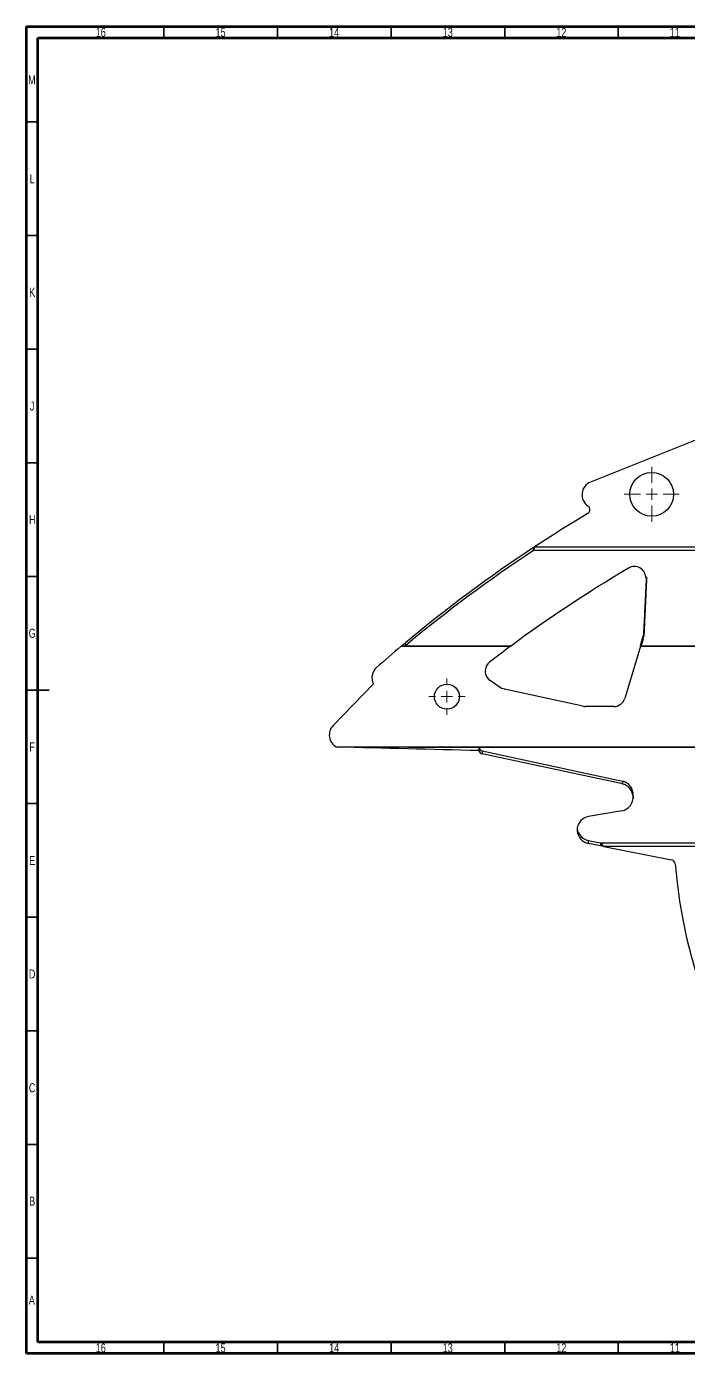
# Model space of a CAD drawing. Header units: millimetres. Extents: x 15 to 855, y 5 to 589.
# Drawn here: x 15 to 306, y 5 to 589 of the extents above; entities that cross this region are included whole.
import ezdxf

# ---------------------------------------------------------------- set-up
doc = ezdxf.new("R2010")
doc.units = ezdxf.units.MM
doc.styles.add('SLDTEXTSTYLE0', font='TXT', dxfattribs={"width": 0.75})

# ---------------------------------------------------------------- blocks, each defined once
blk = doc.blocks.new('SW_CENTERMARKSYMBOL_19')
at = {"color": 0, "linetype": 'Continuous', "lineweight": 18}
for p, q in [((0, 5), (0, 8)), ((-5, 0), (-8, 0)), ((0, 0), (-2.5, 0)), ((0, 0), (0, 2.5)), ((0, 0), (0, -2.5)), ((0, 0), (2.5, 0)), ((5, 0), (8, 0)), ((0, -5), (0, -8))]:
    blk.add_line(p, q, dxfattribs=at)
blk = doc.blocks.new('SW_CENTERMARKSYMBOL_26')
at = {"color": 0, "linetype": 'Continuous', "lineweight": 18}
for p, q in [((0, 5), (0, 12.15)), ((-5, 0), (-12.15, 0)), ((0, 0), (-2.5, 0)), ((0, 0), (0, 2.5)), ((0, 0), (0, -2.5)), ((0, 0), (2.5, 0)), ((5, 0), (12.15, 0)), ((0, -5), (0, -12.15))]:
    blk.add_line(p, q, dxfattribs=at)

msp = doc.modelspace()

# ---------------------------------------------------------------- linework, layer by layer
at = {"color": 7, "linetype": 'Continuous', "lineweight": 70}
for p, q in [((15, 5), (15, 589)), ((15, 589), (836, 589)), ((20, 10), (20, 584)), ((20, 584), (831, 584)), ((831, 10), (20, 10)), ((836, 5), (15, 5))]:
    msp.add_line(p, q, dxfattribs=at)
at = {"color": 7, "linetype": 'Continuous', "lineweight": 35}
for p, q in [((75.5, 584), (75.5, 589)), ((125.5, 584), (125.5, 589)), ((175.5, 584), (175.5, 589)), ((225.5, 584), (225.5, 589)), ((275.5, 584), (275.5, 589)), ((20, 547), (15, 547)), ((20, 497), (15, 497)), ((20, 447), (15, 447)), ((20, 397), (15, 397)), ((20, 347), (15, 347)), ((15, 297), (25, 297)), ((20, 297), (15, 297)), ((20, 247), (15, 247)), ((20, 197), (15, 197)), ((20, 147), (15, 147)), ((20, 97), (15, 97)), ((20, 47), (15, 47)), ((75.5, 10), (75.5, 5)), ((125.5, 10), (125.5, 5)), ((175.5, 10), (175.5, 5)), ((225.5, 10), (225.5, 5)), ((275.5, 10), (275.5, 5))]:
    msp.add_line(p, q, dxfattribs=at)
at = {"color": 7, "linetype": 'Continuous', "lineweight": 25}
for p, q in [((316.76, 409.93), (263.29, 388.53)), ((238.23, 358.41), (238.23, 359.7)), ((331.47, 358.41), (238.23, 358.41)), ((238.65, 359.98), (331.87, 359.98)), ((287.92, 345.55), (286.66, 320.48)), ((286.66, 321.77), (287.86, 345.49)), ((287.56, 346.55), (287.92, 346.84)), ((287.92, 346.84), (287.86, 345.49)), ((287.86, 345.49), (287.86, 346.78)), ((287.86, 345.49), (287.92, 345.55)), ((286.66, 320.48), (286.66, 321.77)), ((179.91, 316.23), (228.06, 316.23)), ((181.79, 316.51), (181.79, 317.8)), ((181.79, 316.51), (228.44, 316.51)), ((285.23, 316.23), (278.37, 293.32)), ((285.23, 316.23), (325.21, 316.23)), ((285.59, 317.8), (286.45, 320.61)), ((286.45, 319.32), (285.59, 316.51)), ((285.59, 316.51), (285.59, 317.8)), ((285.59, 316.51), (325.02, 316.51)), ((286.45, 319.32), (286.45, 320.61)), ((167.75, 299.65), (149.98, 281.38)), ((224.11, 297.7), (219.05, 301.2)), ((225.54, 297.39), (224.11, 297.7)), ((225.42, 297.3), (225.54, 297.39)), ((259.84, 289.87), (225.42, 297.3)), ((273.58, 289.76), (260.9, 289.76)), ((310.81, 271.9), (151.46, 271.9)), ((214.11, 271.54), (214.11, 270.25)), ((310.76, 271.62), (214.14, 271.62)), ((215.59, 270.23), (277.27, 256.92)), ((215.59, 270.23), (215.59, 268.94)), ((277.27, 255.63), (215.59, 268.94)), ((277.27, 256.92), (277.27, 255.63)), ((281.97, 250.41), (281.97, 249.11)), ((277.03, 243.85), (262.34, 241.3)), ((257.4, 236.03), (257.4, 234.74)), ((262.21, 230.79), (267.66, 229.72)), ((262.21, 230.79), (262.21, 229.5)), ((267.66, 228.43), (262.21, 229.5)), ((267.66, 229.72), (267.66, 228.43)), ((267.66, 229.72), (316.4, 229.72)), ((316.73, 228.15), (269.08, 228.15)), ((269.08, 228.15), (298.89, 222.31))]:
    msp.add_line(p, q, dxfattribs=at)
for centre, radius in [((290.2, 383.13), 9.65), ((200.03, 294.07), 5.5)]:
    msp.add_circle(centre, radius, dxfattribs=at)
for centre, radius, start, end in [((265.52, 382.96), 6, 111.80916, 235.69023), ((583.87, -164.83), 628.17, 120.82001, 123.33705), ((261.01, 376.35), 2, 300.82001, 55.69023), ((583.87, -164.83), 628.17, 123.38348, 129.79807), ((583.87, -166.12), 628.17, 123.38348, 129.79807), ((584.01, -164.51), 598.17, 120.54322, 126.4721), ((282.57, 346.36), 5, 2.19095, 120.54322), ((583.87, -164.83), 628.17, 130.02158, 131.32162), ((584.01, -164.51), 598.17, 126.51718, 127.62245), ((173.06, 302.43), 6, 131.32162, 207.70053), ((221.9, 305.31), 5, 127.62245, 235.27835), ((273.58, 294.76), 5, 326.51579, 343.32924), ((260.9, 294.76), 5, 257.81884, 270), ((273.58, 294.76), 5, 270, 286.03222), ((273.58, 294.76), 5, 286.03222, 326.51579), ((154.28, 277.2), 6, 135.78452, 241.95047), ((216.01, 270.9), 2, 158.66397, 161.15267), ((216.01, 272.19), 2, 198.84733, 257.81884), ((216.01, 270.9), 2, 198.84733, 257.81884), ((276, 251.05), 6, 353.81826, 77.81884), ((276, 249.76), 6, 6.18174, 77.81884), ((276, 249.76), 6, 279.85575, 6.18174), ((263.37, 235.39), 6, 99.85575, 173.81826), ((263.37, 236.68), 6, 186.18174, 258.90857), ((263.37, 235.39), 6, 186.18174, 258.90857), ((298.51, 220.35), 2, 4.93921, 78.90857), ((541.07, 241.31), 241.47, 184.93921, 246.5643)]:
    msp.add_arc(centre, radius, start, end, dxfattribs=at)
msp.add_ellipse((281.66, 320.72), major_axis=(5, 0), ratio=0.973272, start_param=5.992226, end_param=6.234008, dxfattribs=at)
for points in [[(238.23, 358.41), (238.37, 358.91), (238.51, 359.44), (238.65, 359.98)], [(238.23, 359.7), (238.37, 359.79), (238.51, 359.89), (238.65, 359.98)], [(286.45, 320.61), (286.57, 320.99), (286.64, 321.38), (286.66, 321.77)], [(179.91, 316.23), (180.53, 316.77), (181.16, 317.3), (181.79, 317.8)], [(179.91, 316.23), (180.53, 316.33), (181.16, 316.42), (181.79, 316.51)], [(228.44, 316.51), (228.31, 316.42), (228.18, 316.33), (228.06, 316.23)], [(285.23, 316.23), (285.35, 316.77), (285.47, 317.3), (285.59, 317.8)], [(285.23, 316.23), (285.35, 316.33), (285.47, 316.42), (285.59, 316.51)], [(214.14, 270.33), (193.25, 270.83), (172.35, 271.37), (151.46, 271.9)], [(214.14, 271.62), (193.25, 271.71), (172.35, 271.81), (151.46, 271.9)], [(269.08, 228.15), (268.61, 228.69), (268.13, 229.23), (267.66, 229.72)], [(269.08, 228.15), (268.61, 228.25), (268.13, 228.34), (267.66, 228.43)]]:
    msp.add_open_spline(points, degree=3, dxfattribs=at)

# ---------------------------------------------------------------- block references
at = {"color": 7, "linetype": 'Continuous', "lineweight": 0}
for name, p in [('SW_CENTERMARKSYMBOL_26', (290.2, 383.13)), ('SW_CENTERMARKSYMBOL_19', (200.03, 294.07))]:
    msp.add_blockref(name, p, dxfattribs=at)

# ---------------------------------------------------------------- texts
at = {"color": 7, "linetype": 'Continuous', "lineweight": 0, "attachment_point": 2, "style": 'SLDTEXTSTYLE0'}
for s, insert, char_height in [('16', (47.67, 588.44), 3.969), ('15', (100.42, 588.44), 3.969), ('14', (150.42, 588.44), 3.969), ('13', (200.42, 588.44), 3.969), ('12', (250.42, 588.44), 3.969), ('11', (300.42, 588.44), 3.969), ('M', (17.36, 567.5), 3.97), ('L', (17.45, 523.94), 3.97), ('K', (17.49, 474), 3.97), ('J', (17.47, 423.94), 3.97), ('H', (17.49, 374), 3.97), ('G', (17.49, 323.94), 3.97), ('F', (17.46, 274), 3.97), ('E', (17.51, 223.94), 3.97), ('D', (17.45, 174), 3.97), ('C', (17.46, 123.94), 3.97), ('B', (17.47, 74), 3.97), ('A', (17.34, 30.5), 3.97), ('16', (47.67, 9.44), 3.969), ('15', (100.42, 9.44), 3.969), ('14', (150.42, 9.44), 3.969), ('13', (200.42, 9.44), 3.969), ('12', (250.42, 9.44), 3.969), ('11', (300.42, 9.44), 3.969)]:
    msp.add_mtext(s, dxfattribs=dict(at, insert=insert, char_height=char_height))

doc.saveas('drawing.dxf')
